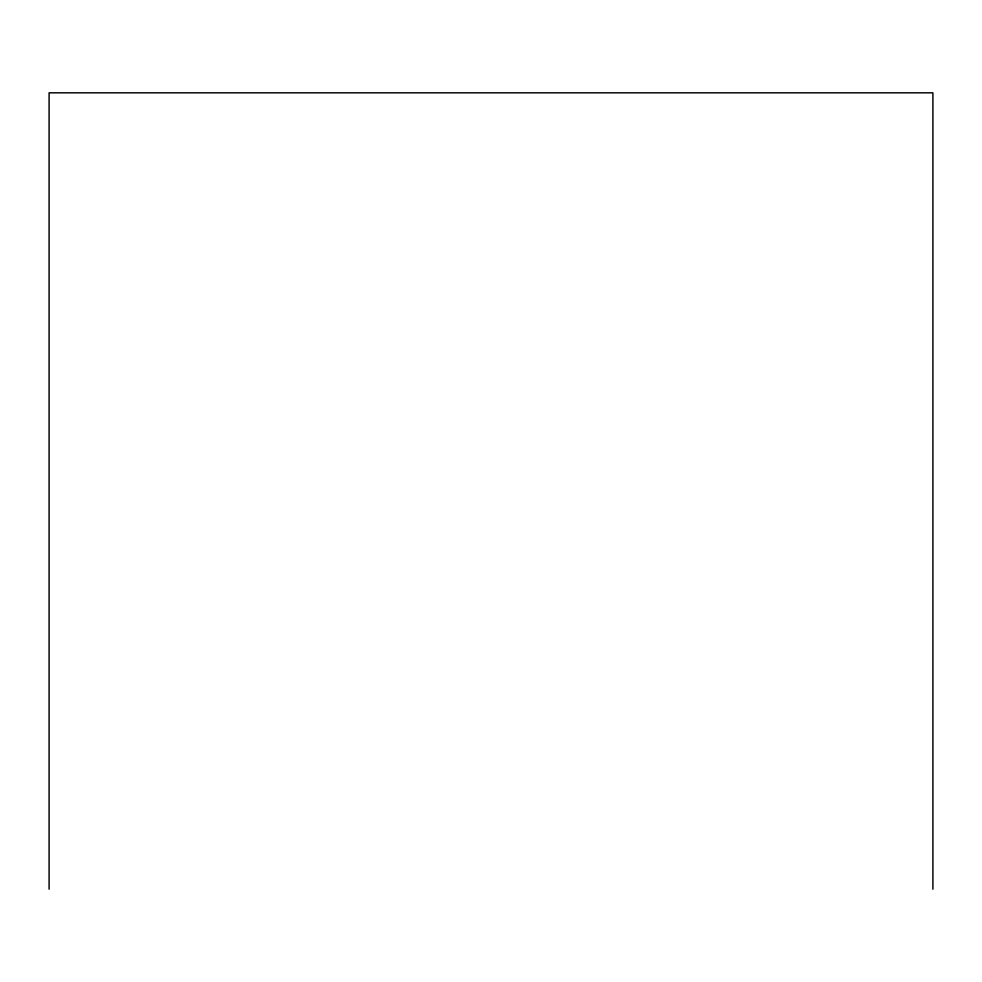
<?xml version="1.0" encoding="UTF-8"?>
<svg xmlns="http://www.w3.org/2000/svg" width="982" height="982" viewBox="0 0 982 982"><rect width="100%" height="100%" fill="white"/><g stroke="black" fill="none" stroke-linecap="round" stroke-linejoin="round"><path stroke-width="1.47" d="M932.9 889.176L932.9 92.824L49.1 92.824L49.1 889.176"/></g></svg>
